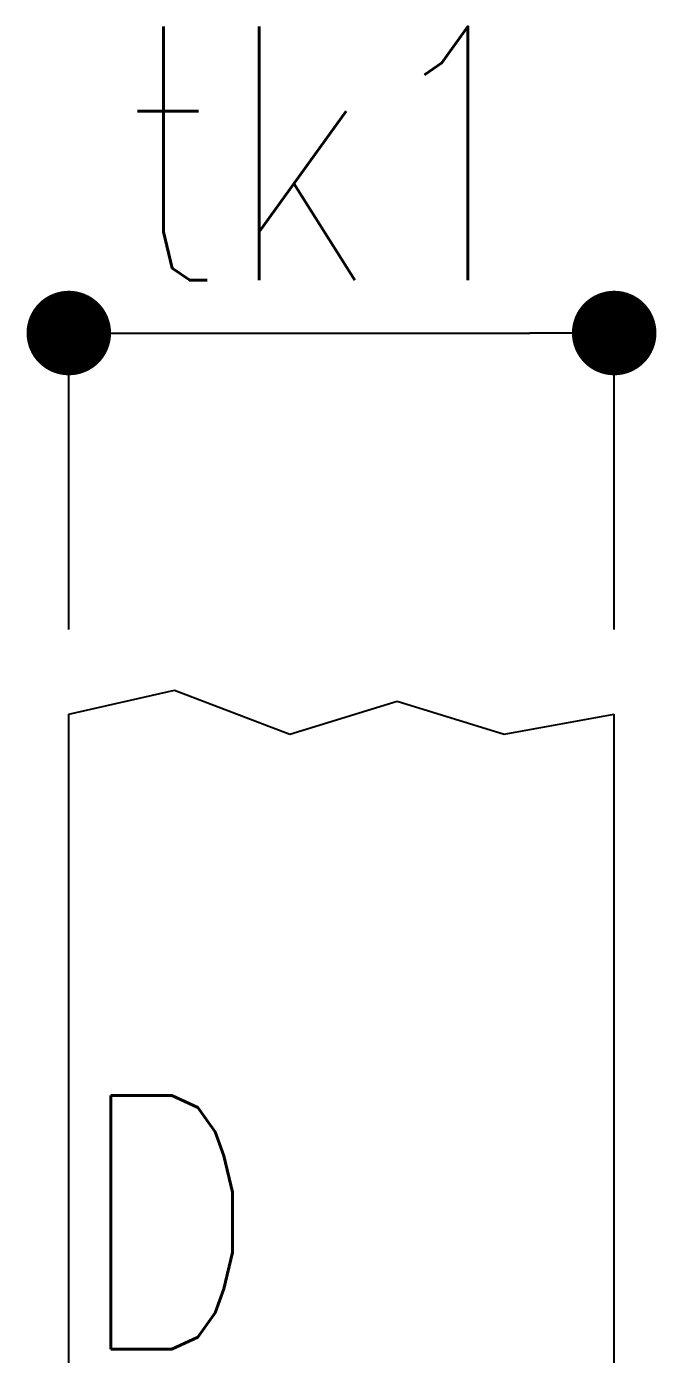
# Model space of a CAD drawing. Header units: millimetres. Extents: x -4568 to 36914, y -114 to 17788.
# Drawn here: x 6390.3 to 6450, y 1029.4 to 1155.1 of the extents above; entities that cross this region are included whole.
import ezdxf

# ---------------------------------------------------------------- set-up
doc = ezdxf.new("R2010")
doc.units = ezdxf.units.MM
doc.header["$LTSCALE"] = 5
doc.layers.get('0').update_dxf_attribs({"color": 255})
doc.layers.add('寸法', color=4, linetype='Continuous')
doc.layers.add('金物', color=142, linetype='Continuous')
doc.styles.add('04setumei', font='simplex.shx', dxfattribs={"width": 0.7, "height": 2.5, "bigfont": 'extfont2.shx'})

# ---------------------------------------------------------------- blocks, each defined once
blk = doc.blocks.new('_Dot')
at = {"color": 0, "linetype": 'ByBlock', "lineweight": -2}
blk.add_line((-0.5, 0), (-1, 0), dxfattribs=at)
at = {"color": 0, "linetype": 'ByBlock', "const_width": 0.5}
blk.add_lwpolyline([(-0.25, 0, 1), (0.25, 0, 1)], format="xyb", close=True, dxfattribs=at)

msp = doc.modelspace()

# ---------------------------------------------------------------- linework, layer by layer
at = {"layer": '寸法'}
for p, q in [((6394.346, 1098.012), (6394.346, 1126.063)), ((6402.346, 1126.063), (6437.973, 1126.063)), ((6445.973, 1098.012), (6445.973, 1126.063))]:
    msp.add_line(p, q, dxfattribs=at)
at = {"layer": '金物'}
for p, q in [((6394.346, 1090.012), (6404.338, 1092.268)), ((6404.338, 1092.268), (6415.27, 1088.103)), ((6415.27, 1088.103), (6425.42, 1091.227)), ((6425.42, 1091.227), (6435.571, 1088.103)), ((6394.346, 985.175), (6394.346, 1090.012)), ((6435.571, 1088.103), (6445.973, 1090.012)), ((6445.973, 985.175), (6445.973, 1090.012))]:
    msp.add_line(p, q, dxfattribs=at)

# ---------------------------------------------------------------- block references
at = {"layer": '寸法', "xscale": 8, "yscale": 8, "zscale": 8, "rotation": 180}
msp.add_blockref('_Dot', (6394.346, 1126.063), dxfattribs=at)
at = {"layer": '寸法', "xscale": 8, "yscale": 8, "zscale": 8}
msp.add_blockref('_Dot', (6445.973, 1126.063), dxfattribs=at)

# ---------------------------------------------------------------- texts
at = {"layer": '寸法', "style": '04setumei', "width": 0.8}
for s, p in [('tk1', (6399.205, 1131.063)), ('D', (6395.032, 1029.91))]:
    msp.add_text(s, height=24, dxfattribs=at).set_placement(p)

doc.saveas('drawing.dxf')
